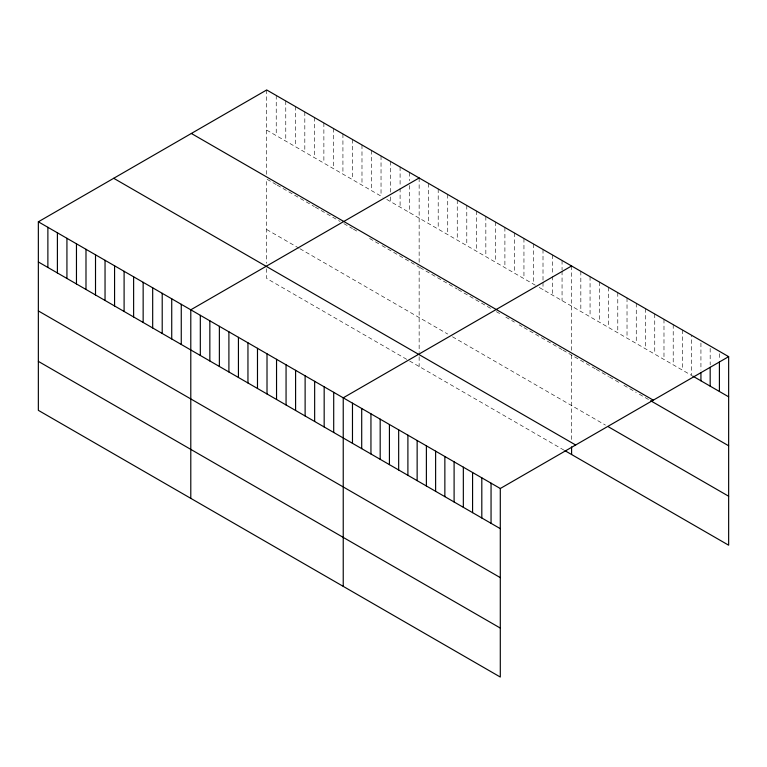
<?xml version="1.0" encoding="UTF-8"?>
<svg xmlns="http://www.w3.org/2000/svg" width="767" height="767" viewBox="0 0 767 767"><rect width="100%" height="100%" fill="white"/><g stroke="black" fill="none" stroke-linecap="round" stroke-linejoin="round"><path stroke-width="0.58" stroke-dasharray="3.83 2.88" d="M266.705 89.96L266.705 175.816M266.705 130.112L382.944 197.224M386.76 199.42L535.385 285.238M539.191 287.433L691.69 375.475L691.69 335.323M276.235 184.579L266.705 179.085L266.705 263.263M277.184 185.135L314.345 206.582M315.295 207.138L340.069 221.433M343.884 223.638L352.456 228.585M353.405 229.141L357.221 231.337M369.608 238.489L381.036 245.085M381.995 245.641L419.146 267.089L419.146 352.369M420.105 267.645L457.257 289.092M458.215 289.648L492.51 309.446M496.326 311.651L502.04 314.949M505.846 317.145L514.427 322.102M519.192 324.853L522.049 326.502M523.947 327.605L562.058 349.599M563.016 350.155L595.202 368.735M596.227 369.33L608.547 376.444M609.573 377.028L619.841 382.963M623.945 385.331L636.265 392.445M639.342 394.219L648.585 399.549M266.705 229.534L299.101 248.24M300.05 248.786L447.727 334.048M452.492 336.799L605.47 425.11M406.759 359.359L266.705 278.498L266.705 268.709M409.616 361.008L563.966 450.124M719.408 353.683L719.408 359.589M710.175 348.352L710.175 364.891M700.933 343.022L700.933 370.183M682.457 329.992L682.457 370.145M673.215 324.652L673.215 364.814M663.982 319.321L663.982 359.474M654.74 313.991L654.74 354.143M645.498 308.65L645.498 348.812M636.265 303.32L636.265 343.472M627.023 297.989L627.023 338.142M617.78 292.649L617.78 332.811M608.547 287.318L608.547 327.471M599.305 281.978L599.305 322.14M590.063 276.647L590.063 316.8M580.83 271.317L580.83 311.469M571.588 265.976L571.588 350.749M571.588 355.102L571.588 441.466M562.058 260.483L562.058 269.926M562.058 271.106L562.058 300.635M552.537 254.98L552.537 275.056M552.537 276.235L552.537 295.132M543.007 249.476L543.007 281.364M543.007 282.544L543.007 289.638M533.477 243.983L533.477 284.135M523.947 238.479L523.947 278.632M514.427 232.976L514.427 273.129M504.897 227.473L504.897 267.635M495.367 221.979L495.367 262.132M485.837 216.476L485.837 256.629M476.317 210.973L476.317 251.125M466.787 205.47L466.787 245.632M457.257 199.976L457.257 240.129M447.727 194.473L447.727 234.625M438.206 188.97L438.206 229.122M428.676 183.466L428.676 223.628M419.146 177.973L419.146 263.829M419.146 356.722L419.146 366.511M409.616 172.47L409.616 180.734M409.616 185.461L409.616 212.622M400.096 166.966L400.096 187.043M400.096 188.231L400.096 207.128M390.566 161.463L390.566 192.172M390.566 196.898L390.566 201.625M381.036 155.969L381.036 196.122M371.516 150.466L371.516 190.619M361.986 144.963L361.986 185.125M352.456 139.469L352.456 179.622M342.926 133.966L342.926 174.119M333.405 128.463L333.405 168.615M323.875 122.96L323.875 163.122M314.345 117.466L314.345 157.619M304.815 111.963L304.815 152.115M295.295 106.46L295.295 146.612M285.765 100.956L285.765 141.118M276.235 95.463L276.235 135.615"/><path stroke-width="1.15" d="M38.35 221.797L500.295 488.502L500.295 677.04L38.35 410.345L38.35 221.797L266.705 89.96L728.65 356.655L728.65 545.203L564.924 450.67M419.146 177.973L190.791 309.81L190.791 498.349M571.588 265.976L343.233 397.824L343.233 586.362M500.295 488.502L728.65 356.655M692.726 376.07L728.65 396.817M191.347 133.468L653.292 400.163M650.637 400.738L728.65 445.78M608.547 426.893L728.65 496.23M113.708 178.289L575.653 444.994M38.35 261.959L500.295 528.655M38.35 310.923L500.295 577.618M38.35 361.372L500.295 628.077M719.408 361.957L719.408 391.477M710.175 367.249L710.175 386.146M700.933 372.541L700.933 380.815M571.588 446.902L571.588 454.524M491.053 483.162L491.053 523.324M481.81 477.831L481.81 517.984M472.577 472.501L472.577 512.653M463.335 467.161L463.335 507.323M454.102 461.83L454.102 501.982M444.86 456.499L444.86 496.652M435.618 451.159L435.618 491.321M426.385 445.828L426.385 485.981M417.143 440.498L417.143 480.65M407.9 435.157L407.9 475.319M398.667 429.827L398.667 469.979M389.425 424.496L389.425 464.649M380.183 419.156L380.183 459.318M370.95 413.825L370.95 453.978M361.708 408.485L361.708 448.647M352.475 403.154L352.475 443.307M333.703 392.32L333.703 432.473M324.173 386.817L324.173 426.979M314.652 381.324L314.652 421.476M305.122 375.82L305.122 415.973M295.592 370.317L295.592 410.47M286.062 364.814L286.062 404.976M276.542 359.32L276.542 399.473M267.012 353.817L267.012 393.97M257.482 348.314L257.482 388.476M247.952 342.811L247.952 382.973M238.432 337.317L238.432 377.469M228.902 331.814L228.902 371.966M219.372 326.311L219.372 366.473M209.842 320.817L209.842 360.969M200.321 315.314L200.321 355.466M181.261 304.307L181.261 344.469M171.731 298.814L171.731 338.966M162.211 293.31L162.211 333.463M152.681 287.807L152.681 327.96M143.151 282.304L143.151 322.466M133.621 276.81L133.621 316.963M124.101 271.307L124.101 311.46M114.571 265.804L114.571 305.956M105.041 260.301L105.041 300.463M95.511 254.807L95.511 294.959M85.99 249.304L85.99 289.456M76.46 243.801L76.46 283.963M66.93 238.297L66.93 278.459M57.4 232.804L57.4 272.956M47.88 227.3L47.88 267.453"/></g></svg>
